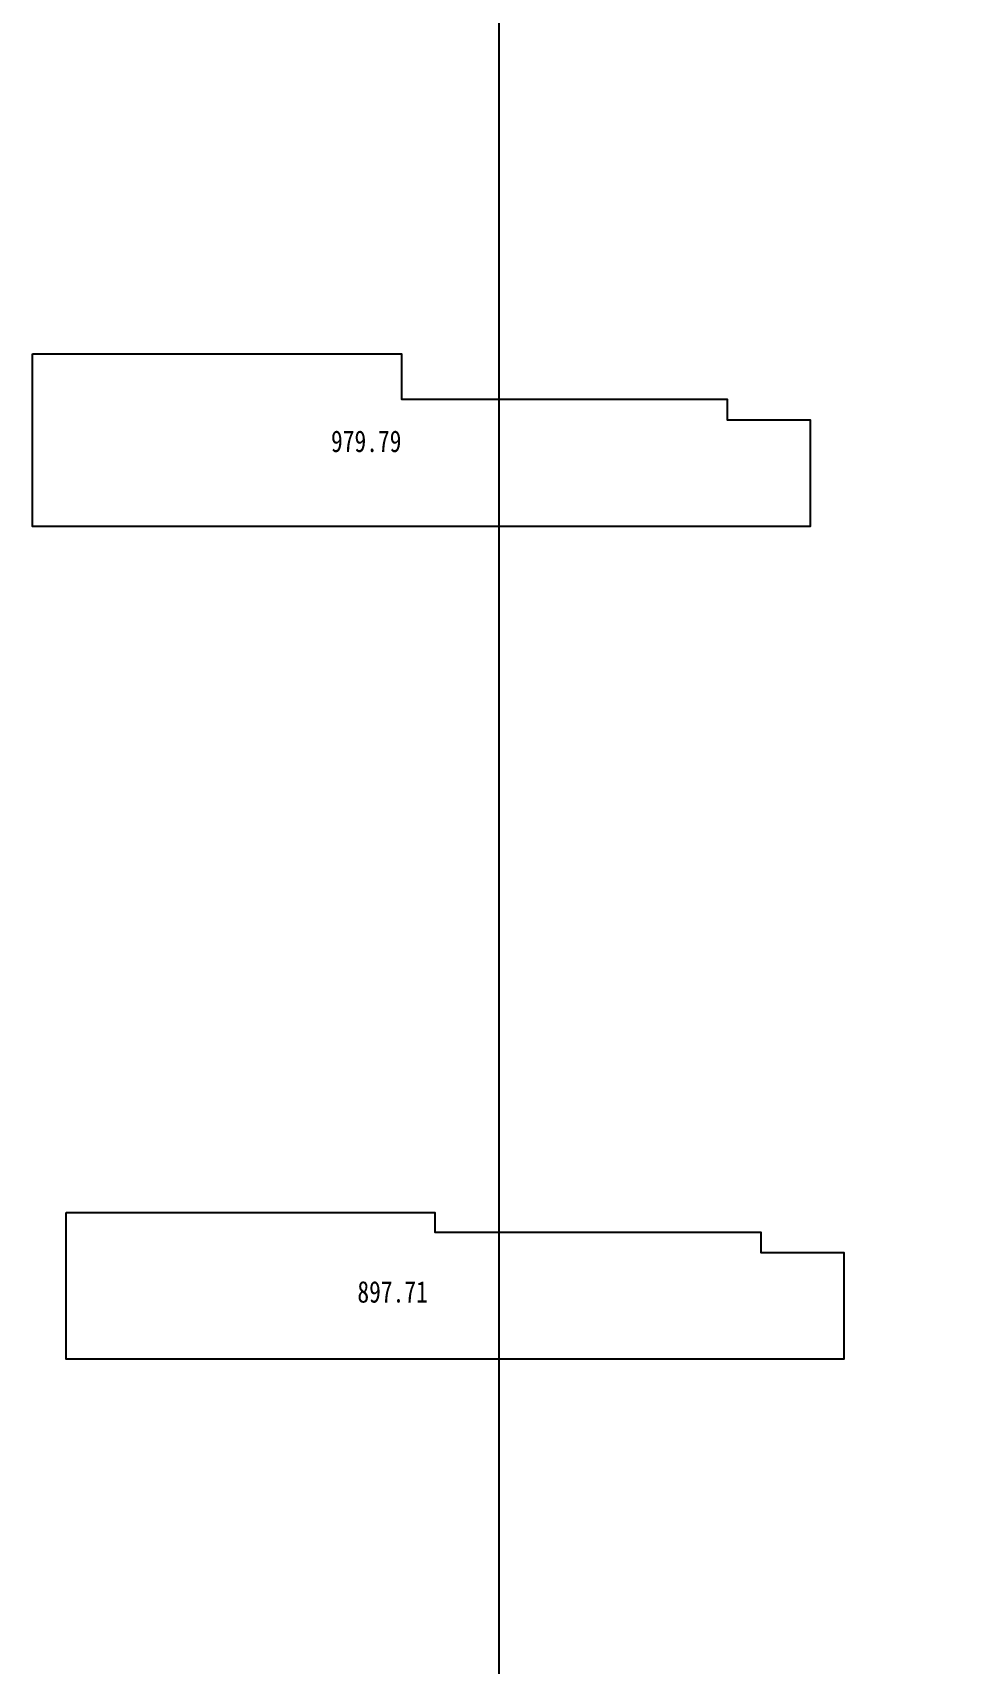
# Model space of a CAD drawing. Extents: x 1188826 to 1909461, y 608442 to 1651179.
# Drawn here: x 1189960 to 1276805, y 1031966 to 1183238 of the extents above; entities that cross this region are included whole.
import ezdxf

# ---------------------------------------------------------------- set-up
doc = ezdxf.new("R2010")
doc.units = 0
doc.header["$LTSCALE"] = 1000
doc.header["$MEASUREMENT"] = 0
doc.layers.add('DIM_MODI', color=1, linetype='Continuous', plot=False)
doc.styles.add('黑体', font='simhei.ttf')

msp = doc.modelspace()

# ---------------------------------------------------------------- linework, layer by layer
at = {"layer": 'DIM_MODI'}
for points in [[(1233208, 1231147), (1406411, 1231147), (1406411, 946723), (1233208, 946723)], [(1189960, 1153456), (1224160, 1153456), (1224160, 1149256), (1254360, 1149256), (1254360, 1147356), (1262060, 1147356), (1262060, 1137456), (1189960, 1137456)], [(1193062, 1073848), (1227262, 1073848), (1227262, 1072048), (1257462, 1072048), (1257462, 1070148), (1265162, 1070148), (1265162, 1060248), (1193062, 1060248)]]:
    msp.add_lwpolyline(points, close=True, dxfattribs=at)

# ---------------------------------------------------------------- texts
at = {"layer": 'DIM_MODI', "style": '黑体', "width": 0.8}
for s, p in [('979.79', (1217621, 1144357)), ('897.71', (1220068, 1065502))]:
    msp.add_text(s, height=2000, dxfattribs=at).set_placement(p)

doc.saveas('drawing.dxf')
